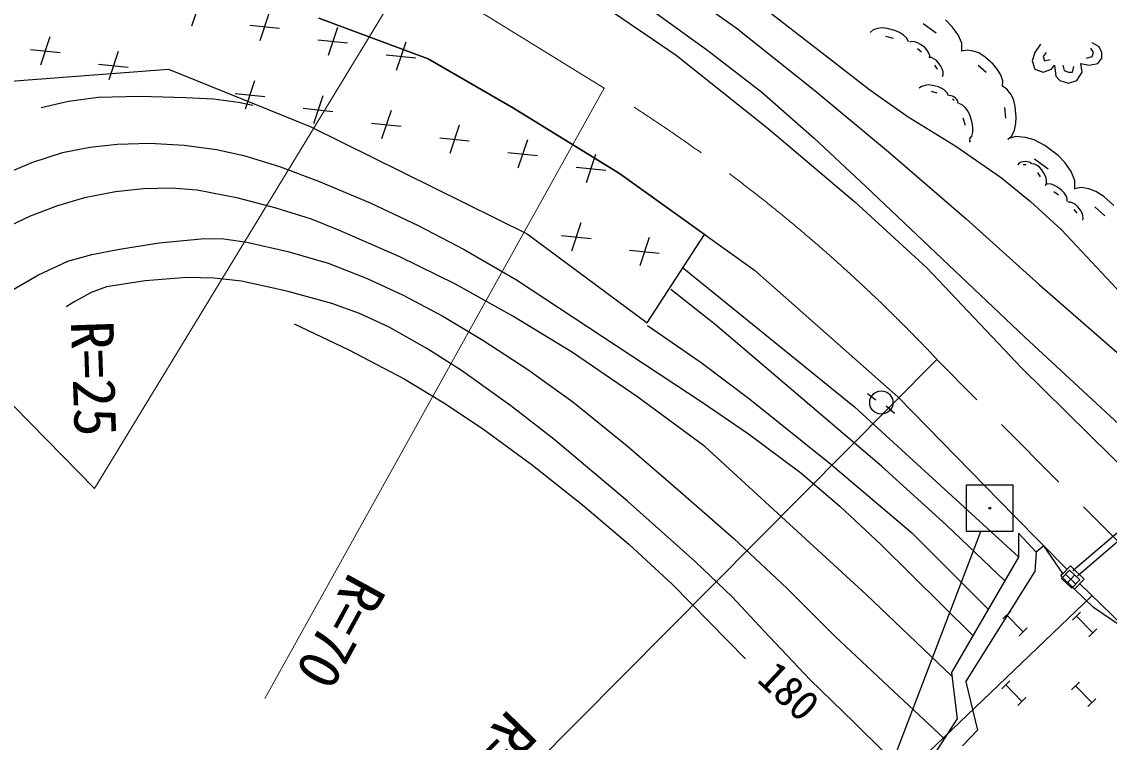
# Model space of a CAD drawing. Units: millimetres, scale not verified. Extents: x 40000 to 680000, y 20000 to 380000.
# Drawn here: x 479522 to 526293, y 286272 to 317278 of the extents above; entities that cross this region are included whole.
import ezdxf
from ezdxf.enums import TextEntityAlignment as Align

# ---------------------------------------------------------------- set-up
doc = ezdxf.new("R2010")
doc.units = ezdxf.units.MM
doc.header["$LTSCALE"] = 1000
doc.linetypes.add('CHAIN', pattern=[18.5, 12, -1.5, 3.5, -1.5])
for name, color, linetype, lineweight in [('M-BGD', 7, 'Continuous', 25), ('M-BMK', 2, 'CHAIN', 13), ('M-BMK-ROW', 30, 'Continuous', 25), ('M-STR-HTXT', 7, 'Continuous', 13), ('M-STR-STRC', 7, 'Continuous', 25)]:
    doc.layers.add(name, color=color, linetype=linetype, lineweight=lineweight)
doc.styles.add('ＭＳ ゴシック', font='')
doc.styles.get('ＭＳ ゴシック').set_extended_font_data('MS Gothic')

msp = doc.modelspace()

# ---------------------------------------------------------------- linework, layer by layer
at = {"layer": 'M-BGD'}
for p, q in [((503510, 318684), (507670, 315833)), ((487234, 318302), (486828, 317084)), ((490167, 317669), (489761, 316452)), ((489327, 317125), (490601, 316996)), ((496997, 315683), (492298, 317438)), ((492298, 317438), (496997, 315683)), ((518297, 317199), (518850, 316802)), ((519538, 317063), (519246, 317357)), ((493101, 317037), (492695, 315819)), ((516138, 316928), (516006, 316820)), ((516328, 316986), (516138, 316928)), ((516509, 317010), (516328, 316986)), ((516748, 316986), (516509, 317010)), ((516666, 316655), (516996, 316572)), ((517078, 316903), (516748, 316986)), ((517268, 316820), (517078, 316903)), ((517449, 316705), (517268, 316820)), ((517590, 316564), (517449, 316705)), ((519791, 316715), (519538, 317063)), ((519949, 316350), (519791, 316715)), ((480736, 316627), (480329, 315409)), ((492261, 316493), (493535, 316363)), ((496034, 316404), (495628, 315186)), ((517656, 316407), (517590, 316564)), ((517806, 316425), (517700, 316396)), ((517933, 316409), (517806, 316425)), ((518047, 316377), (517933, 316409)), ((518182, 316299), (518047, 316377)), ((518356, 316164), (518182, 316299)), ((519957, 316009), (519949, 316350)), ((523334, 316316), (523094, 315955)), ((525855, 316196), (525555, 316376)), ((525975, 315955), (525855, 316196)), ((479895, 316083), (481170, 315953)), ((483669, 315994), (483263, 314777)), ((495194, 315860), (496468, 315730)), ((507670, 315833), (511617, 312684)), ((518047, 316125), (518221, 315990)), ((518447, 316065), (518356, 316164)), ((518524, 315949), (518447, 316065)), ((518570, 315829), (518524, 315949)), ((518647, 315733), (518547, 315736)), ((518568, 315719), (518570, 315829)), ((518753, 315685), (518647, 315733)), ((520179, 316060), (519955, 316011)), ((520444, 316014), (520179, 316060)), ((520678, 315933), (520444, 316014)), ((520952, 315756), (520678, 315933)), ((521300, 315455), (520952, 315756)), ((523094, 315955), (522974, 315594)), ((523574, 315955), (523454, 315775)), ((523454, 315775), (523514, 315594)), ((525315, 315714), (525555, 315775)), ((525615, 315955), (525495, 316136)), ((525555, 315775), (525615, 315955)), ((525795, 315474), (525975, 315714)), ((525975, 315714), (525975, 315955)), ((476255, 314515), (485830, 315237)), ((482829, 315450), (484103, 315321)), ((485830, 315237), (491932, 312774)), ((500664, 313559), (496997, 315683)), ((496997, 315683), (500664, 313559)), ((518844, 315627), (518753, 315685)), ((518777, 315408), (518893, 315244)), ((518941, 315524), (518844, 315627)), ((519056, 315360), (518941, 315524)), ((519109, 315250), (519056, 315360)), ((519146, 315128), (519109, 315250)), ((520651, 315407), (520999, 315106)), ((521478, 315239), (521300, 315455)), ((521627, 314988), (521478, 315239)), ((522974, 315594), (523094, 315233)), ((523514, 315594), (523754, 315654)), ((523814, 315233), (523934, 315414)), ((523934, 315414), (523994, 314932)), ((524294, 315414), (524354, 315173)), ((524714, 315113), (524774, 315353)), ((525135, 315113), (525075, 315474)), ((525075, 315474), (525435, 315414)), ((525435, 315414), (525795, 315474)), ((519123, 314916), (519154, 315012)), ((519154, 315012), (519146, 315128)), ((521711, 314732), (521627, 314988)), ((523094, 315233), (523454, 315113)), ((523454, 315113), (523814, 315233)), ((523994, 314932), (524174, 314752)), ((524354, 315173), (524534, 315113)), ((524534, 315113), (524714, 315113)), ((524895, 314752), (525135, 315113)), ((489536, 314729), (489130, 313511)), ((518225, 314496), (518123, 314415)), ((518370, 314539), (518225, 314496)), ((518509, 314557), (518370, 314539)), ((518692, 314537), (518509, 314557)), ((518944, 314471), (518692, 314537)), ((519088, 314407), (518944, 314471)), ((519226, 314317), (519088, 314407)), ((519332, 314209), (519226, 314317)), ((521695, 314502), (521711, 314732)), ((521893, 314383), (521695, 314502)), ((522054, 314168), (521893, 314383)), ((524174, 314752), (524534, 314632)), ((524534, 314632), (524895, 314752)), ((488696, 314185), (489970, 314055)), ((492470, 314096), (492063, 312878)), ((518627, 314284), (518878, 314219)), ((519382, 314088), (519332, 314209)), ((519442, 314098), (519393, 314085)), ((519500, 314091), (519442, 314098)), ((519551, 314076), (519500, 314091)), ((519613, 314041), (519551, 314076)), ((519551, 313962), (519630, 313900)), ((519692, 313979), (519613, 314041)), ((519733, 313935), (519692, 313979)), ((519768, 313882), (519733, 313935)), ((519789, 313827), (519768, 313882)), ((522169, 313948), (522054, 314168)), ((522248, 313632), (522169, 313948)), ((491629, 313552), (492904, 313422)), ((495403, 313463), (494997, 312245)), ((505225, 310742), (500664, 313559)), ((500664, 313559), (505225, 310742)), ((519788, 313777), (519789, 313827)), ((519967, 313700), (519817, 313755)), ((520106, 313574), (519967, 313700)), ((520213, 313439), (520106, 313574)), ((520309, 313234), (520213, 313439)), ((521791, 313584), (521838, 313125)), ((522296, 313173), (522248, 313632)), ((494563, 312919), (495837, 312789)), ((520002, 313141), (520095, 312834)), ((520402, 312927), (520309, 313234)), ((520427, 312733), (520402, 312927)), ((522279, 312893), (522296, 313173)), ((491932, 312774), (501253, 308144)), ((498337, 312830), (497931, 311613)), ((511617, 312684), (515353, 309535)), ((520376, 312349), (520421, 312530)), ((520421, 312530), (520427, 312733)), ((522102, 312365), (522216, 312608)), ((522216, 312608), (522279, 312893)), ((497496, 312286), (498771, 312156)), ((501270, 312198), (500864, 310980)), ((520281, 312219), (520376, 312349)), ((520295, 312192), (520287, 312198)), ((520287, 312158), (520287, 312138)), ((520287, 312098), (520295, 312104)), ((520301, 312182), (520295, 312192)), ((520295, 312104), (520301, 312114)), ((520305, 312172), (520301, 312182)), ((520301, 312114), (520305, 312126)), ((520307, 312158), (520305, 312172)), ((520305, 312126), (520307, 312138)), ((520307, 312138), (520307, 312158)), ((522276, 312340), (521931, 312238)), ((521934, 312208), (522102, 312365)), ((522694, 312297), (522276, 312340)), ((523069, 312197), (522694, 312297)), ((523516, 311953), (523069, 312197)), ((500430, 311654), (501704, 311524)), ((504204, 311565), (503798, 310347)), ((524093, 311521), (523516, 311953)), ((524396, 311204), (524093, 311521)), ((522390, 311165), (522357, 311114)), ((522447, 311205), (522390, 311165)), ((522505, 311234), (522447, 311205)), ((522587, 311252), (522505, 311234)), ((522707, 311261), (522587, 311252)), ((522597, 311132), (522716, 311141)), ((522780, 311255), (522707, 311261)), ((522854, 311237), (522780, 311255)), ((522916, 311205), (522854, 311237)), ((522956, 311160), (522916, 311205)), ((523079, 311152), (522969, 311161)), ((523193, 311094), (523079, 311152)), ((523085, 311374), (523662, 310942)), ((523289, 311024), (523193, 311094)), ((524656, 310829), (524396, 311204)), ((503363, 311021), (504638, 310891)), ((508890, 308117), (505225, 310742)), ((505225, 310742), (511030, 306585)), ((523204, 310788), (523321, 310601)), ((523390, 310906), (523289, 311024)), ((523508, 310719), (523390, 310906)), ((523559, 310596), (523508, 310719)), ((523593, 310460), (523559, 310596)), ((524815, 310440), (524656, 310829)), ((523649, 310298), (523534, 310265)), ((523556, 310228), (523596, 310331)), ((523596, 310331), (523593, 310460)), ((523788, 310282), (523649, 310298)), ((523913, 310248), (523788, 310282)), ((524061, 310165), (523913, 310248)), ((524252, 310019), (524061, 310165)), ((525085, 310148), (524800, 310090)), ((524816, 310079), (524815, 310440)), ((525417, 310085), (525085, 310148)), ((523915, 309973), (524106, 309827)), ((524352, 309912), (524252, 310019)), ((524437, 309786), (524352, 309912)), ((524489, 309656), (524437, 309786)), ((524488, 309536), (524489, 309656)), ((525711, 309978), (525417, 310085)), ((526053, 309751), (525711, 309978)), ((526486, 309364), (526053, 309751)), ((515353, 309535), (518451, 306685)), ((524621, 309514), (524521, 309510)), ((524731, 309474), (524621, 309514)), ((524825, 309422), (524731, 309474)), ((524774, 309199), (524900, 309043)), ((524929, 309325), (524825, 309422)), ((525055, 309170), (524929, 309325)), ((525115, 309064), (525055, 309170)), ((525667, 309317), (526100, 308930)), ((525160, 308945), (525115, 309064)), ((525152, 308732), (525176, 308829)), ((525176, 308829), (525160, 308945)), ((503572, 308624), (503166, 307406)), ((501253, 308144), (506422, 304321)), ((502732, 308080), (504007, 307950)), ((506506, 307991), (506100, 306773)), ((506422, 304321), (508890, 308117)), ((505666, 307447), (506940, 307317)), ((511030, 306585), (517203, 301136)), ((518451, 306685), (522526, 302387)), ((522526, 302387), (533187, 291841)), ((516261, 300992), (515895, 301264)), ((516699, 300754), (517052, 300432)), ((517203, 301136), (522218, 296004)), ((524729, 293665), (528292, 296719)), ((524924, 293436), (528487, 296490)), ((522218, 296004), (524466, 293723)), ((523152, 294457), (522383, 295268)), ((522383, 295268), (522385, 294233)), ((523478, 294725), (523152, 294457)), ((524300, 293529), (523478, 294725)), ((522385, 294233), (519504, 289273)), ((523152, 294457), (523094, 293605)), ((524624, 293862), (524207, 293430)), ((525212, 293294), (524624, 293862)), ((520120, 288866), (523094, 293605)), ((524207, 293430), (524300, 293529)), ((524207, 293430), (524795, 292863)), ((524587, 293680), (524243, 293317)), ((524243, 293317), (524687, 292898)), ((524859, 293079), (524415, 293499)), ((524465, 293107), (524809, 293471)), ((525030, 293261), (524587, 293680)), ((524687, 292898), (525030, 293261)), ((524795, 292863), (525212, 293294)), ((525622, 292067), (524795, 292863)), ((525019, 293106), (528819, 289396)), ((522061, 291910), (521717, 291576)), ((525061, 291864), (524716, 291530)), ((526737, 291315), (525622, 292067)), ((522585, 291025), (521889, 291743)), ((525585, 290979), (524889, 291697)), ((522758, 291193), (522413, 290858)), ((525757, 291146), (525413, 290812)), ((519504, 289273), (519759, 287267)), ((520120, 288866), (520624, 286786)), ((522015, 288911), (521670, 288577)), ((522539, 288026), (521843, 288744)), ((525015, 288864), (524670, 288530)), ((525539, 287979), (524842, 288697)), ((522711, 288193), (522367, 287859)), ((525711, 288147), (525366, 287812)), ((517284, 283468), (519759, 287267)), ((520624, 286786), (519979, 286119))]:
    msp.add_line(p, q, dxfattribs=at)
for points in [[(478066, 332264), (480627, 332252), (483041, 332144), (484430, 331949), (485802, 331653), (487164, 331247), (488663, 330687), (492491, 329024), (496474, 327181), (499654, 325584), (502827, 323878), (504883, 322713), (506741, 321532), (514258, 315697), (515999, 314345), (517650, 313191), (519688, 311917), (521665, 310554), (522910, 309542), (524237, 308317), (526821, 305562)], [(478059, 330509), (479895, 330657), (481724, 330700), (483120, 330582), (484506, 330361), (485903, 330052), (487248, 329652), (489621, 328708), (491819, 327722), (495658, 325865), (499496, 323890), (502428, 322182), (505441, 320307), (507828, 318731), (510245, 317010), (513635, 314316), (516881, 311604), (520143, 308802), (523297, 305959), (530425, 299744)], [(479455, 328783), (480659, 328895), (482261, 328918), (483660, 328833), (485204, 328623), (486772, 328299), (488319, 327869), (489832, 327348), (491427, 326677), (493136, 325835), (494882, 324856), (498299, 322922), (501647, 320906), (504122, 319406), (506764, 317671), (509033, 316045), (511352, 314253), (513609, 312271), (515830, 310183), (522668, 303708), (529786, 297107)], [(480360, 313582), (481531, 313858), (482812, 314037), (484610, 314076), (486569, 314013), (487769, 313958), (488838, 313813), (489461, 313687)], [(478779, 310724), (479954, 311223), (481276, 311651), (482454, 311887), (483627, 312014), (485027, 312047), (486505, 311965), (487894, 311777), (489078, 311518), (490607, 311046), (492287, 310417), (494500, 309486), (496572, 308506), (498551, 307472), (500801, 306165), (508791, 300902), (510779, 299538), (513025, 297859), (514707, 296432), (516474, 294786), (520431, 290869)], [(519524, 289114), (515841, 292635), (508905, 299006), (506025, 301116), (503213, 303050), (500645, 304606), (498175, 305987), (495776, 307156), (493193, 308297), (491984, 308778), (490460, 309259), (488832, 309683), (487064, 310025), (485961, 310116), (484759, 310092), (483561, 309960), (482217, 309693), (481062, 309362), (479886, 308913), (478623, 308306)], [(479049, 305691), (480242, 306380), (481505, 306976), (482535, 307267), (483720, 307486), (485433, 307759), (487385, 307950), (488210, 307930), (489199, 307791), (490960, 307395), (492703, 306885), (494380, 306228), (495930, 305507), (497629, 304609), (499347, 303581), (501292, 302311), (503221, 300918), (505557, 299029), (507869, 297029), (510152, 295040), (512434, 292895), (514502, 290823), (516792, 288676), (519210, 286424)], [(507918, 306712), (515332, 300702), (522385, 294251)], [(517962, 284508), (515301, 287143), (513437, 288962), (511439, 291061), (510070, 292523), (508503, 294036), (505568, 296644), (502401, 299319), (500555, 300753), (498435, 302264), (496942, 303218), (495317, 304129), (494047, 304722), (492851, 305159), (490919, 305687), (488971, 306111), (487803, 306247), (486628, 306272), (484834, 306126), (483165, 305871), (482514, 305621), (481809, 305235), (481439, 305008)], [(521797, 293220), (519297, 295616), (516503, 298146), (509338, 304242), (507440, 305753)], [(491239, 304283), (493586, 303160), (495964, 301909), (497679, 300884), (499343, 299771), (501492, 298195), (503642, 296489), (505625, 294801), (507508, 293056), (510648, 289865)], [(506439, 304212), (508739, 302609), (510835, 301030), (514314, 298238), (517785, 295305), (521090, 292004)]]:
    msp.add_lwpolyline(points, dxfattribs=at)
msp.add_circle((516490, 300891), 500, dxfattribs=at)
at = {"layer": 'M-BMK'}
for p, q in [((496254, 319560), (504568, 314413)), ((546684, 274767), (518883, 302746))]:
    msp.add_line(p, q, dxfattribs=at)
msp.add_ellipse((467942, 254595), major_axis=(0, 70187), ratio=0.997557, start_param=5.468418, end_param=5.732687, dxfattribs=at)
at = {"layer": 'M-BMK-ROW'}
for p, q in [((520153, 295344), (520153, 297344)), ((520153, 297344), (522153, 297344)), ((522153, 297344), (522153, 295344)), ((514620, 279270), (520770, 295344)), ((522153, 295344), (520153, 295344))]:
    msp.add_line(p, q, dxfattribs=at)
msp.add_circle((521153, 296344), 40, dxfattribs=at)
at = {"layer": 'M-STR-HTXT'}
for p, q in [((496254, 319560), (482655, 297198)), ((464707, 315443), (482655, 297198)), ((504568, 314413), (489976, 288154)), ((518883, 302746), (497794, 281499))]:
    msp.add_line(p, q, dxfattribs=at)
at = {"layer": 'M-STR-STRC'}
msp.add_line((525536, 292560), (505514, 273419), dxfattribs=at)

# ---------------------------------------------------------------- texts
at = {"layer": 'M-STR-HTXT', "style": 'ＭＳ ゴシック'}
for s, height, rotation, p in [('R=25', 1833, 271.995, (481083, 304367)), ('R=70', 1833, 241.359, (493149, 293907)), ('180', 1320, 316.83, (510821, 288628)), ('R=70', 1833, 225.77, (500086, 288122))]:
    msp.add_text(s, height=height, rotation=rotation, dxfattribs=at).set_placement(p, align=Align.BOTTOM_LEFT)

doc.saveas('drawing.dxf')
